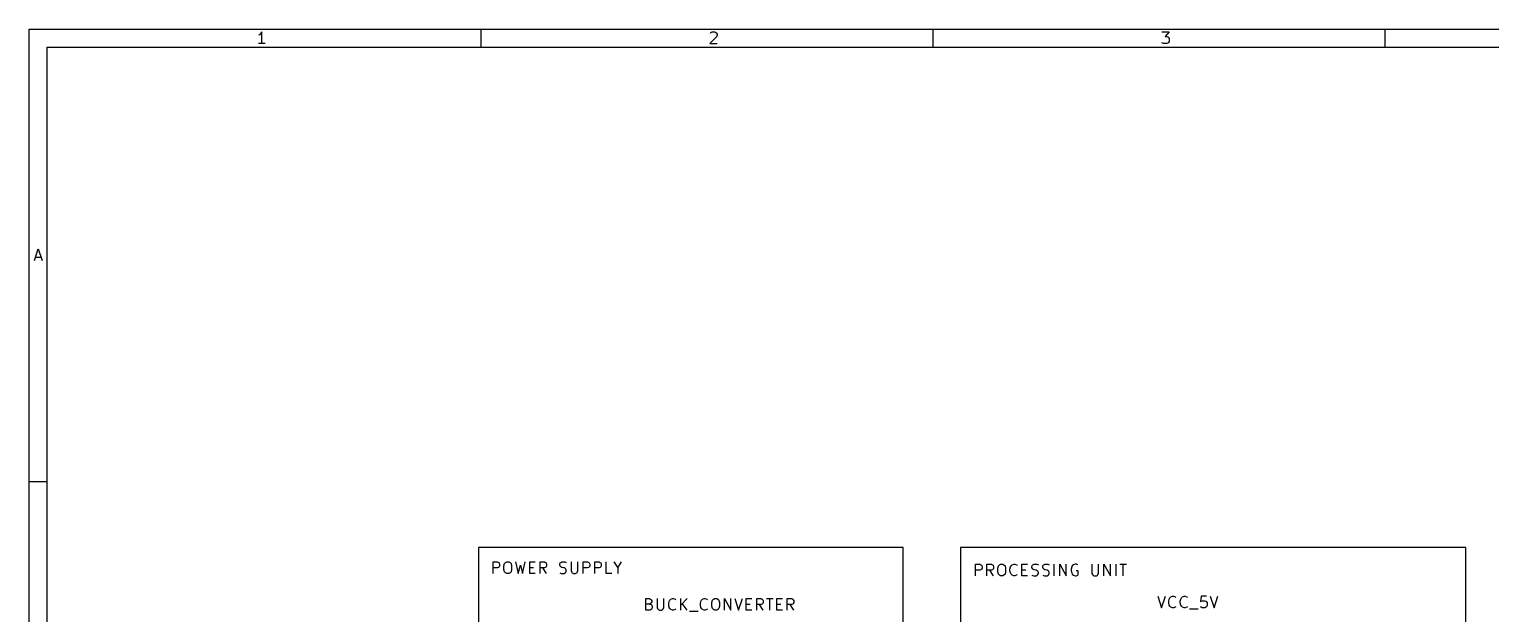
# Model space of a CAD drawing. Extents: x 0.4 to 11.3, y -7.9 to -0.4.
# Drawn here: x 0.39 to 6.76, y -2.94 to -0.39 of the extents above; entities that cross this region are included whole.
import ezdxf

# ---------------------------------------------------------------- set-up
doc = ezdxf.new("R2010")
doc.units = 0
doc.header["$MEASUREMENT"] = 0
for name, color, linetype in [('BLUE3', 171, 'CONTINUOUS'), ('CYAN2', 4, 'CONTINUOUS'), ('RED2', 1, 'CONTINUOUS')]:
    doc.layers.add(name, color=color, linetype=linetype)

msp = doc.modelspace()

# ---------------------------------------------------------------- linework, layer by layer
at = {"layer": 'BLUE3', "linetype": 'CONTINUOUS'}
for p, q in [((2.35, -2.65), (2.35, -4.05)), ((4.2, -2.65), (2.35, -2.65)), ((4.2, -4.05), (4.2, -2.65)), ((4.45, -2.65), (4.45, -5.55)), ((6.65, -2.65), (4.45, -2.65)), ((6.65, -5.55), (6.65, -2.65)), ((2.4138, -2.763), (2.4138, -2.713)), ((2.4138, -2.713), (2.4329, -2.713)), ((2.4329, -2.713), (2.4376, -2.7153)), ((2.4376, -2.7368), (2.4329, -2.7392)), ((2.4376, -2.7153), (2.44, -2.7177)), ((2.44, -2.7344), (2.4376, -2.7368)), ((2.44, -2.7177), (2.4424, -2.7225)), ((2.4424, -2.7296), (2.44, -2.7344)), ((2.4424, -2.7225), (2.4424, -2.7296)), ((2.4614, -2.7296), (2.4638, -2.7201)), ((2.4614, -2.7463), (2.4614, -2.7296)), ((2.4638, -2.7201), (2.4686, -2.7153)), ((2.4686, -2.7153), (2.4733, -2.713)), ((2.4733, -2.713), (2.4829, -2.713)), ((2.4829, -2.713), (2.4876, -2.7153)), ((2.4876, -2.7153), (2.4924, -2.7201)), ((2.4924, -2.7201), (2.4948, -2.7296)), ((2.4948, -2.7296), (2.4948, -2.7463)), ((2.5114, -2.713), (2.5233, -2.763)), ((2.5233, -2.763), (2.5329, -2.7272)), ((2.5329, -2.7272), (2.5424, -2.763)), ((2.5424, -2.763), (2.5543, -2.713)), ((2.5733, -2.763), (2.5733, -2.713)), ((2.5733, -2.713), (2.5971, -2.713)), ((2.5733, -2.7368), (2.59, -2.7368)), ((2.6186, -2.763), (2.6186, -2.713)), ((2.6186, -2.713), (2.6376, -2.713)), ((2.6376, -2.713), (2.6424, -2.7153)), ((2.6424, -2.7368), (2.6376, -2.7392)), ((2.6424, -2.7153), (2.6448, -2.7177)), ((2.6448, -2.7344), (2.6424, -2.7368)), ((2.6448, -2.7177), (2.6471, -2.7225)), ((2.6471, -2.7296), (2.6448, -2.7344)), ((2.6471, -2.7225), (2.6471, -2.7296)), ((2.7043, -2.7225), (2.7067, -2.7177)), ((2.7043, -2.7272), (2.7043, -2.7225)), ((2.7067, -2.732), (2.7043, -2.7272)), ((2.7067, -2.7177), (2.709, -2.7153)), ((2.709, -2.7344), (2.7067, -2.732)), ((2.709, -2.7153), (2.7138, -2.713)), ((2.7138, -2.7368), (2.709, -2.7344)), ((2.7138, -2.713), (2.7257, -2.713)), ((2.7233, -2.7392), (2.7138, -2.7368)), ((2.7257, -2.713), (2.7329, -2.7153)), ((2.7543, -2.713), (2.7543, -2.7534)), ((2.7829, -2.7534), (2.7829, -2.713)), ((2.8067, -2.763), (2.8067, -2.713)), ((2.8067, -2.713), (2.8257, -2.713)), ((2.8257, -2.713), (2.8305, -2.7153)), ((2.8305, -2.7368), (2.8257, -2.7392)), ((2.8305, -2.7153), (2.8329, -2.7177)), ((2.8329, -2.7344), (2.8305, -2.7368)), ((2.8329, -2.7177), (2.8352, -2.7225)), ((2.8352, -2.7296), (2.8329, -2.7344)), ((2.8352, -2.7225), (2.8352, -2.7296)), ((2.8567, -2.763), (2.8567, -2.713)), ((2.8567, -2.713), (2.8757, -2.713)), ((2.8757, -2.713), (2.8805, -2.7153)), ((2.8805, -2.7368), (2.8757, -2.7392)), ((2.8805, -2.7153), (2.8829, -2.7177)), ((2.8829, -2.7344), (2.8805, -2.7368)), ((2.8829, -2.7177), (2.8852, -2.7225)), ((2.8852, -2.7296), (2.8829, -2.7344)), ((2.8852, -2.7225), (2.8852, -2.7296)), ((2.9067, -2.763), (2.9067, -2.713)), ((2.94, -2.713), (2.9567, -2.7392)), ((2.9567, -2.7392), (2.9733, -2.713)), ((4.515, -2.773), (4.515, -2.723)), ((4.515, -2.723), (4.534, -2.723)), ((4.534, -2.723), (4.5388, -2.7253)), ((4.5388, -2.7253), (4.5412, -2.7277)), ((4.5412, -2.7277), (4.5436, -2.7325)), ((4.5436, -2.7325), (4.5436, -2.7396)), ((4.565, -2.773), (4.565, -2.723)), ((4.565, -2.723), (4.584, -2.723)), ((4.584, -2.723), (4.5888, -2.7253)), ((4.5888, -2.7253), (4.5912, -2.7277)), ((4.5912, -2.7277), (4.5936, -2.7325)), ((4.5936, -2.7325), (4.5936, -2.7396)), ((4.6126, -2.7396), (4.615, -2.7301)), ((4.615, -2.7301), (4.6198, -2.7253)), ((4.6198, -2.7253), (4.6245, -2.723)), ((4.6245, -2.723), (4.634, -2.723)), ((4.634, -2.723), (4.6388, -2.7253)), ((4.6388, -2.7253), (4.6436, -2.7301)), ((4.6436, -2.7301), (4.6459, -2.7396)), ((4.665, -2.7444), (4.6674, -2.7349)), ((4.6674, -2.7349), (4.6698, -2.7301)), ((4.6698, -2.7301), (4.6745, -2.7253)), ((4.6745, -2.7253), (4.6817, -2.723)), ((4.6817, -2.723), (4.6864, -2.723)), ((4.6864, -2.723), (4.6936, -2.7253)), ((4.6936, -2.7253), (4.6959, -2.7277)), ((4.7174, -2.773), (4.7174, -2.723)), ((4.7174, -2.723), (4.7412, -2.723)), ((4.7602, -2.7325), (4.7626, -2.7277)), ((4.7602, -2.7372), (4.7602, -2.7325)), ((4.7626, -2.7277), (4.765, -2.7253)), ((4.765, -2.7253), (4.7698, -2.723)), ((4.7698, -2.723), (4.7817, -2.723)), ((4.7817, -2.723), (4.7888, -2.7253)), ((4.8079, -2.7325), (4.8102, -2.7277)), ((4.8079, -2.7372), (4.8079, -2.7325)), ((4.8102, -2.7277), (4.8126, -2.7253)), ((4.8126, -2.7253), (4.8174, -2.723)), ((4.8174, -2.723), (4.8293, -2.723)), ((4.8293, -2.723), (4.8364, -2.7253)), ((4.8579, -2.773), (4.8579, -2.723)), ((4.8817, -2.773), (4.8817, -2.723)), ((4.8817, -2.723), (4.9102, -2.773)), ((4.9102, -2.773), (4.9102, -2.723)), ((4.934, -2.7349), (4.9317, -2.7444)), ((4.9364, -2.7301), (4.934, -2.7349)), ((4.9412, -2.7253), (4.9364, -2.7301)), ((4.9483, -2.723), (4.9412, -2.7253)), ((4.9555, -2.723), (4.9483, -2.723)), ((4.9602, -2.7253), (4.9555, -2.723)), ((5.0221, -2.723), (5.0221, -2.7634)), ((5.0507, -2.7634), (5.0507, -2.723)), ((5.0745, -2.773), (5.0745, -2.723)), ((5.0745, -2.723), (5.1031, -2.773)), ((5.1031, -2.773), (5.1031, -2.723)), ((5.1269, -2.773), (5.1269, -2.723)), ((5.1436, -2.723), (5.1721, -2.723)), ((5.1579, -2.773), (5.1579, -2.723)), ((2.4329, -2.7392), (2.4138, -2.7392)), ((2.4638, -2.7558), (2.4614, -2.7463)), ((2.4686, -2.7606), (2.4638, -2.7558)), ((2.4733, -2.763), (2.4686, -2.7606)), ((2.4829, -2.763), (2.4733, -2.763)), ((2.4876, -2.7606), (2.4829, -2.763)), ((2.4924, -2.7558), (2.4876, -2.7606)), ((2.4948, -2.7463), (2.4924, -2.7558)), ((2.5971, -2.763), (2.5733, -2.763)), ((2.6376, -2.7392), (2.6186, -2.7392)), ((2.6471, -2.763), (2.6305, -2.7392)), ((2.7043, -2.7606), (2.7114, -2.763)), ((2.7114, -2.763), (2.7233, -2.763)), ((2.7281, -2.7415), (2.7233, -2.7392)), ((2.7233, -2.763), (2.7281, -2.7606)), ((2.7305, -2.7439), (2.7281, -2.7415)), ((2.7281, -2.7606), (2.7305, -2.7582)), ((2.7329, -2.7487), (2.7305, -2.7439)), ((2.7305, -2.7582), (2.7329, -2.7534)), ((2.7329, -2.7534), (2.7329, -2.7487)), ((2.7543, -2.7534), (2.7567, -2.7582)), ((2.7567, -2.7582), (2.759, -2.7606)), ((2.759, -2.7606), (2.7638, -2.763)), ((2.7638, -2.763), (2.7733, -2.763)), ((2.7733, -2.763), (2.7781, -2.7606)), ((2.7781, -2.7606), (2.7805, -2.7582)), ((2.7805, -2.7582), (2.7829, -2.7534)), ((2.8257, -2.7392), (2.8067, -2.7392)), ((2.8757, -2.7392), (2.8567, -2.7392)), ((2.9305, -2.763), (2.9067, -2.763)), ((2.9567, -2.7392), (2.9567, -2.763)), ((4.534, -2.7492), (4.515, -2.7492)), ((4.5388, -2.7468), (4.534, -2.7492)), ((4.5412, -2.7444), (4.5388, -2.7468)), ((4.5436, -2.7396), (4.5412, -2.7444)), ((4.584, -2.7492), (4.565, -2.7492)), ((4.5936, -2.773), (4.5769, -2.7492)), ((4.5888, -2.7468), (4.584, -2.7492)), ((4.5912, -2.7444), (4.5888, -2.7468)), ((4.5936, -2.7396), (4.5912, -2.7444)), ((4.6126, -2.7563), (4.6126, -2.7396)), ((4.615, -2.7658), (4.6126, -2.7563)), ((4.6198, -2.7706), (4.615, -2.7658)), ((4.6245, -2.773), (4.6198, -2.7706)), ((4.634, -2.773), (4.6245, -2.773)), ((4.6388, -2.7706), (4.634, -2.773)), ((4.6436, -2.7658), (4.6388, -2.7706)), ((4.6459, -2.7563), (4.6436, -2.7658)), ((4.6459, -2.7396), (4.6459, -2.7563)), ((4.665, -2.7515), (4.665, -2.7444)), ((4.6674, -2.7611), (4.665, -2.7515)), ((4.6698, -2.7658), (4.6674, -2.7611)), ((4.6745, -2.7706), (4.6698, -2.7658)), ((4.6817, -2.773), (4.6745, -2.7706)), ((4.6864, -2.773), (4.6817, -2.773)), ((4.6936, -2.7706), (4.6864, -2.773)), ((4.6959, -2.7682), (4.6936, -2.7706)), ((4.7174, -2.7468), (4.734, -2.7468)), ((4.7412, -2.773), (4.7174, -2.773)), ((4.7626, -2.742), (4.7602, -2.7372)), ((4.7602, -2.7706), (4.7674, -2.773)), ((4.765, -2.7444), (4.7626, -2.742)), ((4.7698, -2.7468), (4.765, -2.7444)), ((4.7674, -2.773), (4.7793, -2.773)), ((4.7793, -2.7492), (4.7698, -2.7468)), ((4.784, -2.7515), (4.7793, -2.7492)), ((4.7793, -2.773), (4.784, -2.7706)), ((4.7864, -2.7539), (4.784, -2.7515)), ((4.784, -2.7706), (4.7864, -2.7682)), ((4.7888, -2.7587), (4.7864, -2.7539)), ((4.7864, -2.7682), (4.7888, -2.7634)), ((4.7888, -2.7634), (4.7888, -2.7587)), ((4.8102, -2.742), (4.8079, -2.7372)), ((4.8079, -2.7706), (4.815, -2.773)), ((4.8126, -2.7444), (4.8102, -2.742)), ((4.8174, -2.7468), (4.8126, -2.7444)), ((4.815, -2.773), (4.8269, -2.773)), ((4.8269, -2.7492), (4.8174, -2.7468)), ((4.8317, -2.7515), (4.8269, -2.7492)), ((4.8269, -2.773), (4.8317, -2.7706)), ((4.834, -2.7539), (4.8317, -2.7515)), ((4.8317, -2.7706), (4.834, -2.7682)), ((4.8364, -2.7587), (4.834, -2.7539)), ((4.834, -2.7682), (4.8364, -2.7634)), ((4.8364, -2.7634), (4.8364, -2.7587)), ((4.9317, -2.7444), (4.9317, -2.7515)), ((4.9317, -2.7515), (4.934, -2.7611)), ((4.934, -2.7611), (4.9364, -2.7658)), ((4.9364, -2.7658), (4.9412, -2.7706)), ((4.9412, -2.7706), (4.9483, -2.773)), ((4.9483, -2.773), (4.9531, -2.773)), ((4.9626, -2.7515), (4.9531, -2.7515)), ((4.9531, -2.773), (4.9602, -2.7706)), ((4.9602, -2.7706), (4.9626, -2.7682)), ((4.9626, -2.7682), (4.9626, -2.7515)), ((5.0221, -2.7634), (5.0245, -2.7682)), ((5.0245, -2.7682), (5.0269, -2.7706)), ((5.0269, -2.7706), (5.0317, -2.773)), ((5.0317, -2.773), (5.0412, -2.773)), ((5.0412, -2.773), (5.0459, -2.7706)), ((5.0459, -2.7706), (5.0483, -2.7682)), ((5.0483, -2.7682), (5.0507, -2.7634))]:
    msp.add_line(p, q, dxfattribs=at)
at = {"layer": 'CYAN2', "linetype": 'CONTINUOUS'}
for p, q in [((5.309, -2.8628), (5.3257, -2.9128)), ((5.3257, -2.9128), (5.3424, -2.8628)), ((5.3662, -2.8652), (5.3733, -2.8628)), ((5.3733, -2.8628), (5.3781, -2.8628)), ((5.3781, -2.8628), (5.3852, -2.8652)), ((5.4162, -2.8652), (5.4233, -2.8628)), ((5.4233, -2.8628), (5.4281, -2.8628)), ((5.4281, -2.8628), (5.4352, -2.8652)), ((5.4971, -2.8628), (5.4948, -2.8866)), ((5.521, -2.8628), (5.4971, -2.8628)), ((5.5376, -2.8628), (5.5543, -2.9128)), ((5.5543, -2.9128), (5.571, -2.8628)), ((3.0786, -2.9228), (3.0786, -2.8728)), ((3.0786, -2.8728), (3.0952, -2.8728)), ((3.0786, -2.9228), (3.0786, -2.8728)), ((3.0786, -2.8728), (3.0952, -2.8728)), ((3.0952, -2.8966), (3.0786, -2.8966)), ((3.0952, -2.8966), (3.0786, -2.8966)), ((3.0976, -2.9228), (3.0786, -2.9228)), ((3.0976, -2.9228), (3.0786, -2.9228)), ((3.0952, -2.8728), (3.1, -2.8752)), ((3.0952, -2.8728), (3.1, -2.8752)), ((3.1, -2.8942), (3.0952, -2.8966)), ((3.1, -2.8942), (3.0952, -2.8966)), ((3.0952, -2.8966), (3.1024, -2.899)), ((3.0952, -2.8966), (3.1024, -2.899)), ((3.1024, -2.9204), (3.0976, -2.9228)), ((3.1024, -2.9204), (3.0976, -2.9228)), ((3.1, -2.8752), (3.1024, -2.8776)), ((3.1, -2.8752), (3.1024, -2.8776)), ((3.1024, -2.8919), (3.1, -2.8942)), ((3.1024, -2.8919), (3.1, -2.8942)), ((3.1024, -2.8776), (3.1048, -2.8823)), ((3.1024, -2.8776), (3.1048, -2.8823)), ((3.1048, -2.8871), (3.1024, -2.8919)), ((3.1048, -2.8871), (3.1024, -2.8919)), ((3.1024, -2.899), (3.1048, -2.9014)), ((3.1024, -2.899), (3.1048, -2.9014)), ((3.1048, -2.918), (3.1024, -2.9204)), ((3.1048, -2.918), (3.1024, -2.9204)), ((3.1048, -2.8823), (3.1048, -2.8871)), ((3.1048, -2.8823), (3.1048, -2.8871)), ((3.1048, -2.9014), (3.1071, -2.9061)), ((3.1048, -2.9014), (3.1071, -2.9061)), ((3.1071, -2.9133), (3.1048, -2.918)), ((3.1071, -2.9133), (3.1048, -2.918)), ((3.1071, -2.9061), (3.1071, -2.9133)), ((3.1071, -2.9061), (3.1071, -2.9133)), ((3.1286, -2.8728), (3.1286, -2.9133)), ((3.1286, -2.8728), (3.1286, -2.9133)), ((3.1286, -2.9133), (3.131, -2.918)), ((3.1286, -2.9133), (3.131, -2.918)), ((3.131, -2.918), (3.1333, -2.9204)), ((3.131, -2.918), (3.1333, -2.9204)), ((3.1333, -2.9204), (3.1381, -2.9228)), ((3.1333, -2.9204), (3.1381, -2.9228)), ((3.1381, -2.9228), (3.1476, -2.9228)), ((3.1381, -2.9228), (3.1476, -2.9228)), ((3.1476, -2.9228), (3.1524, -2.9204)), ((3.1476, -2.9228), (3.1524, -2.9204)), ((3.1524, -2.9204), (3.1548, -2.918)), ((3.1524, -2.9204), (3.1548, -2.918)), ((3.1548, -2.918), (3.1571, -2.9133)), ((3.1548, -2.918), (3.1571, -2.9133)), ((3.1571, -2.9133), (3.1571, -2.8728)), ((3.1571, -2.9133), (3.1571, -2.8728)), ((3.1786, -2.8942), (3.181, -2.8847)), ((3.1786, -2.8942), (3.181, -2.8847)), ((3.1786, -2.9014), (3.1786, -2.8942)), ((3.1786, -2.9014), (3.1786, -2.8942)), ((3.181, -2.9109), (3.1786, -2.9014)), ((3.181, -2.9109), (3.1786, -2.9014)), ((3.181, -2.8847), (3.1833, -2.8799)), ((3.181, -2.8847), (3.1833, -2.8799)), ((3.1833, -2.9157), (3.181, -2.9109)), ((3.1833, -2.9157), (3.181, -2.9109)), ((3.1833, -2.8799), (3.1881, -2.8752)), ((3.1833, -2.8799), (3.1881, -2.8752)), ((3.1881, -2.9204), (3.1833, -2.9157)), ((3.1881, -2.9204), (3.1833, -2.9157)), ((3.1881, -2.8752), (3.1952, -2.8728)), ((3.1881, -2.8752), (3.1952, -2.8728)), ((3.1952, -2.9228), (3.1881, -2.9204)), ((3.1952, -2.9228), (3.1881, -2.9204)), ((3.1952, -2.8728), (3.2, -2.8728)), ((3.1952, -2.8728), (3.2, -2.8728)), ((3.2, -2.9228), (3.1952, -2.9228)), ((3.2, -2.9228), (3.1952, -2.9228)), ((3.2, -2.8728), (3.2071, -2.8752)), ((3.2, -2.8728), (3.2071, -2.8752)), ((3.2071, -2.9204), (3.2, -2.9228)), ((3.2071, -2.9204), (3.2, -2.9228)), ((3.2071, -2.8752), (3.2095, -2.8776)), ((3.2071, -2.8752), (3.2095, -2.8776)), ((3.2095, -2.918), (3.2071, -2.9204)), ((3.2095, -2.918), (3.2071, -2.9204)), ((3.231, -2.9228), (3.231, -2.8728)), ((3.2595, -2.8728), (3.231, -2.9014)), ((3.231, -2.9228), (3.231, -2.8728)), ((3.2595, -2.8728), (3.231, -2.9014)), ((3.2595, -2.9228), (3.2381, -2.8942)), ((3.2595, -2.9228), (3.2381, -2.8942)), ((3.2691, -2.9276), (3.3071, -2.9276)), ((3.2691, -2.9276), (3.3071, -2.9276)), ((3.3167, -2.8942), (3.319, -2.8847)), ((3.3167, -2.8942), (3.319, -2.8847)), ((3.3167, -2.9014), (3.3167, -2.8942)), ((3.3167, -2.9014), (3.3167, -2.8942)), ((3.319, -2.9109), (3.3167, -2.9014)), ((3.319, -2.9109), (3.3167, -2.9014)), ((3.319, -2.8847), (3.3214, -2.8799)), ((3.319, -2.8847), (3.3214, -2.8799)), ((3.3214, -2.9157), (3.319, -2.9109)), ((3.3214, -2.9157), (3.319, -2.9109)), ((3.3214, -2.8799), (3.3262, -2.8752)), ((3.3214, -2.8799), (3.3262, -2.8752)), ((3.3262, -2.9204), (3.3214, -2.9157)), ((3.3262, -2.9204), (3.3214, -2.9157)), ((3.3262, -2.8752), (3.3333, -2.8728)), ((3.3262, -2.8752), (3.3333, -2.8728)), ((3.3333, -2.9228), (3.3262, -2.9204)), ((3.3333, -2.9228), (3.3262, -2.9204)), ((3.3333, -2.8728), (3.3381, -2.8728)), ((3.3333, -2.8728), (3.3381, -2.8728)), ((3.3381, -2.9228), (3.3333, -2.9228)), ((3.3381, -2.9228), (3.3333, -2.9228)), ((3.3381, -2.8728), (3.3452, -2.8752)), ((3.3381, -2.8728), (3.3452, -2.8752)), ((3.3452, -2.9204), (3.3381, -2.9228)), ((3.3452, -2.9204), (3.3381, -2.9228)), ((3.3452, -2.8752), (3.3476, -2.8776)), ((3.3452, -2.8752), (3.3476, -2.8776)), ((3.3476, -2.918), (3.3452, -2.9204)), ((3.3476, -2.918), (3.3452, -2.9204)), ((3.3667, -2.8895), (3.369, -2.8799)), ((3.3667, -2.8895), (3.369, -2.8799)), ((3.3667, -2.9061), (3.3667, -2.8895)), ((3.3667, -2.9061), (3.3667, -2.8895)), ((3.369, -2.9157), (3.3667, -2.9061)), ((3.369, -2.9157), (3.3667, -2.9061)), ((3.369, -2.8799), (3.3738, -2.8752)), ((3.369, -2.8799), (3.3738, -2.8752)), ((3.3738, -2.9204), (3.369, -2.9157)), ((3.3738, -2.9204), (3.369, -2.9157)), ((3.3738, -2.8752), (3.3786, -2.8728)), ((3.3738, -2.8752), (3.3786, -2.8728)), ((3.3786, -2.9228), (3.3738, -2.9204)), ((3.3786, -2.9228), (3.3738, -2.9204)), ((3.3786, -2.8728), (3.3881, -2.8728)), ((3.3786, -2.8728), (3.3881, -2.8728)), ((3.3881, -2.9228), (3.3786, -2.9228)), ((3.3881, -2.9228), (3.3786, -2.9228)), ((3.3881, -2.8728), (3.3929, -2.8752)), ((3.3881, -2.8728), (3.3929, -2.8752)), ((3.3929, -2.9204), (3.3881, -2.9228)), ((3.3929, -2.9204), (3.3881, -2.9228)), ((3.3929, -2.8752), (3.3976, -2.8799)), ((3.3929, -2.8752), (3.3976, -2.8799)), ((3.3976, -2.9157), (3.3929, -2.9204)), ((3.3976, -2.9157), (3.3929, -2.9204)), ((3.3976, -2.8799), (3.4, -2.8895)), ((3.3976, -2.8799), (3.4, -2.8895)), ((3.4, -2.9061), (3.3976, -2.9157)), ((3.4, -2.9061), (3.3976, -2.9157)), ((3.4, -2.8895), (3.4, -2.9061)), ((3.4, -2.8895), (3.4, -2.9061)), ((3.4214, -2.9228), (3.4214, -2.8728)), ((3.4214, -2.8728), (3.45, -2.9228)), ((3.4214, -2.9228), (3.4214, -2.8728)), ((3.4214, -2.8728), (3.45, -2.9228)), ((3.45, -2.9228), (3.45, -2.8728)), ((3.45, -2.9228), (3.45, -2.8728)), ((3.4667, -2.8728), (3.4833, -2.9228)), ((3.4667, -2.8728), (3.4833, -2.9228)), ((3.4833, -2.9228), (3.5, -2.8728)), ((3.4833, -2.9228), (3.5, -2.8728)), ((3.5167, -2.9228), (3.5167, -2.8728)), ((3.5167, -2.8728), (3.5405, -2.8728)), ((3.5167, -2.9228), (3.5167, -2.8728)), ((3.5167, -2.8728), (3.5405, -2.8728)), ((3.5167, -2.8966), (3.5333, -2.8966)), ((3.5167, -2.8966), (3.5333, -2.8966)), ((3.5405, -2.9228), (3.5167, -2.9228)), ((3.5405, -2.9228), (3.5167, -2.9228)), ((3.5619, -2.9228), (3.5619, -2.8728)), ((3.5619, -2.8728), (3.581, -2.8728)), ((3.5619, -2.9228), (3.5619, -2.8728)), ((3.5619, -2.8728), (3.581, -2.8728)), ((3.581, -2.899), (3.5619, -2.899)), ((3.581, -2.899), (3.5619, -2.899)), ((3.5905, -2.9228), (3.5738, -2.899)), ((3.5905, -2.9228), (3.5738, -2.899)), ((3.581, -2.8728), (3.5857, -2.8752)), ((3.581, -2.8728), (3.5857, -2.8752)), ((3.5857, -2.8966), (3.581, -2.899)), ((3.5857, -2.8966), (3.581, -2.899)), ((3.5857, -2.8752), (3.5881, -2.8776)), ((3.5857, -2.8752), (3.5881, -2.8776)), ((3.5881, -2.8942), (3.5857, -2.8966)), ((3.5881, -2.8942), (3.5857, -2.8966)), ((3.5881, -2.8776), (3.5905, -2.8823)), ((3.5881, -2.8776), (3.5905, -2.8823)), ((3.5905, -2.8895), (3.5881, -2.8942)), ((3.5905, -2.8895), (3.5881, -2.8942)), ((3.5905, -2.8823), (3.5905, -2.8895)), ((3.5905, -2.8823), (3.5905, -2.8895)), ((3.6048, -2.8728), (3.6333, -2.8728)), ((3.6048, -2.8728), (3.6333, -2.8728)), ((3.6191, -2.9228), (3.6191, -2.8728)), ((3.6191, -2.9228), (3.6191, -2.8728)), ((3.65, -2.9228), (3.65, -2.8728)), ((3.65, -2.8728), (3.6738, -2.8728)), ((3.65, -2.9228), (3.65, -2.8728)), ((3.65, -2.8728), (3.6738, -2.8728)), ((3.65, -2.8966), (3.6667, -2.8966)), ((3.65, -2.8966), (3.6667, -2.8966)), ((3.6738, -2.9228), (3.65, -2.9228)), ((3.6738, -2.9228), (3.65, -2.9228)), ((3.6952, -2.9228), (3.6952, -2.8728)), ((3.6952, -2.8728), (3.7143, -2.8728)), ((3.6952, -2.9228), (3.6952, -2.8728)), ((3.6952, -2.8728), (3.7143, -2.8728)), ((3.7143, -2.899), (3.6952, -2.899)), ((3.7143, -2.899), (3.6952, -2.899)), ((3.7238, -2.9228), (3.7071, -2.899)), ((3.7238, -2.9228), (3.7071, -2.899)), ((3.7143, -2.8728), (3.719, -2.8752)), ((3.7143, -2.8728), (3.719, -2.8752)), ((3.719, -2.8966), (3.7143, -2.899)), ((3.719, -2.8966), (3.7143, -2.899)), ((3.719, -2.8752), (3.7214, -2.8776)), ((3.719, -2.8752), (3.7214, -2.8776)), ((3.7214, -2.8942), (3.719, -2.8966)), ((3.7214, -2.8942), (3.719, -2.8966)), ((3.7214, -2.8776), (3.7238, -2.8823)), ((3.7214, -2.8776), (3.7238, -2.8823)), ((3.7238, -2.8895), (3.7214, -2.8942)), ((3.7238, -2.8895), (3.7214, -2.8942)), ((3.7238, -2.8823), (3.7238, -2.8895)), ((3.7238, -2.8823), (3.7238, -2.8895)), ((5.3567, -2.8842), (5.359, -2.8747)), ((5.3567, -2.8914), (5.3567, -2.8842)), ((5.359, -2.9009), (5.3567, -2.8914)), ((5.359, -2.8747), (5.3614, -2.8699)), ((5.3614, -2.9057), (5.359, -2.9009)), ((5.3614, -2.8699), (5.3662, -2.8652)), ((5.3662, -2.9104), (5.3614, -2.9057)), ((5.3733, -2.9128), (5.3662, -2.9104)), ((5.3781, -2.9128), (5.3733, -2.9128)), ((5.3852, -2.9104), (5.3781, -2.9128)), ((5.3852, -2.8652), (5.3876, -2.8676)), ((5.3876, -2.908), (5.3852, -2.9104)), ((5.4067, -2.8842), (5.409, -2.8747)), ((5.4067, -2.8914), (5.4067, -2.8842)), ((5.409, -2.9009), (5.4067, -2.8914)), ((5.409, -2.8747), (5.4114, -2.8699)), ((5.4114, -2.9057), (5.409, -2.9009)), ((5.4114, -2.8699), (5.4162, -2.8652)), ((5.4162, -2.9104), (5.4114, -2.9057)), ((5.4233, -2.9128), (5.4162, -2.9104)), ((5.4281, -2.9128), (5.4233, -2.9128)), ((5.4352, -2.9104), (5.4281, -2.9128)), ((5.4352, -2.8652), (5.4376, -2.8676)), ((5.4376, -2.908), (5.4352, -2.9104)), ((5.4471, -2.9176), (5.4852, -2.9176)), ((5.4948, -2.8866), (5.4971, -2.8842)), ((5.4971, -2.9104), (5.4948, -2.908)), ((5.4971, -2.8842), (5.5019, -2.8819)), ((5.5019, -2.9128), (5.4971, -2.9104)), ((5.5019, -2.8819), (5.5138, -2.8819)), ((5.5138, -2.9128), (5.5019, -2.9128)), ((5.5138, -2.8819), (5.5186, -2.8842)), ((5.5186, -2.9104), (5.5138, -2.9128)), ((5.5186, -2.8842), (5.521, -2.8866)), ((5.521, -2.908), (5.5186, -2.9104)), ((5.521, -2.8866), (5.5233, -2.8914)), ((5.5233, -2.9033), (5.521, -2.908)), ((5.5233, -2.8914), (5.5233, -2.9033))]:
    msp.add_line(p, q, dxfattribs=at)
at = {"layer": 'RED2', "linetype": 'CONTINUOUS'}
for p, q in [((0.3937, -0.3937), (11.2993, -0.3937)), ((0.3937, -7.8743), (0.3937, -0.3937)), ((1.3965, -0.4174), (1.3916, -0.4199)), ((1.4013, -0.4126), (1.3965, -0.4174)), ((1.4062, -0.4053), (1.4013, -0.4126)), ((1.4062, -0.4564), (1.4062, -0.4053)), ((2.3622, -0.4724), (2.3622, -0.3937)), ((3.3869, -0.4272), (3.3576, -0.4564)), ((3.3601, -0.4101), (3.3625, -0.4077)), ((3.3625, -0.4077), (3.3674, -0.4053)), ((3.3674, -0.4053), (3.3796, -0.4053)), ((3.3796, -0.4053), (3.3845, -0.4077)), ((3.3845, -0.4077), (3.3869, -0.4101)), ((3.3869, -0.4101), (3.3893, -0.415)), ((3.3893, -0.4199), (3.3869, -0.4272)), ((3.3893, -0.415), (3.3893, -0.4199)), ((4.3307, -0.4724), (4.3307, -0.3937)), ((5.3262, -0.4053), (5.3578, -0.4053)), ((5.3578, -0.4053), (5.3408, -0.4248)), ((5.3408, -0.4248), (5.3481, -0.4248)), ((5.3481, -0.4248), (5.353, -0.4272)), ((5.353, -0.4272), (5.3554, -0.4296)), ((5.3554, -0.4296), (5.3578, -0.4345)), ((5.3578, -0.4345), (5.3578, -0.4467)), ((6.2992, -0.4724), (6.2992, -0.3937)), ((0.4724, -0.4724), (11.2206, -0.4724)), ((0.4724, -7.7956), (0.4724, -0.4724)), ((1.4208, -0.4564), (1.3916, -0.4564)), ((3.3576, -0.4564), (3.3893, -0.4564)), ((5.3286, -0.454), (5.3262, -0.4516)), ((5.3335, -0.4564), (5.3286, -0.454)), ((5.3481, -0.4564), (5.3335, -0.4564)), ((5.353, -0.454), (5.3481, -0.4564)), ((5.3554, -0.4516), (5.353, -0.454)), ((5.3578, -0.4467), (5.3554, -0.4516)), ((0.416, -1.4013), (0.4331, -1.3501)), ((0.4209, -1.3867), (0.4453, -1.3867)), ((0.4331, -1.3501), (0.4501, -1.4013)), ((0.3937, -2.3622), (0.4724, -2.3622))]:
    msp.add_line(p, q, dxfattribs=at)

doc.saveas('drawing.dxf')
